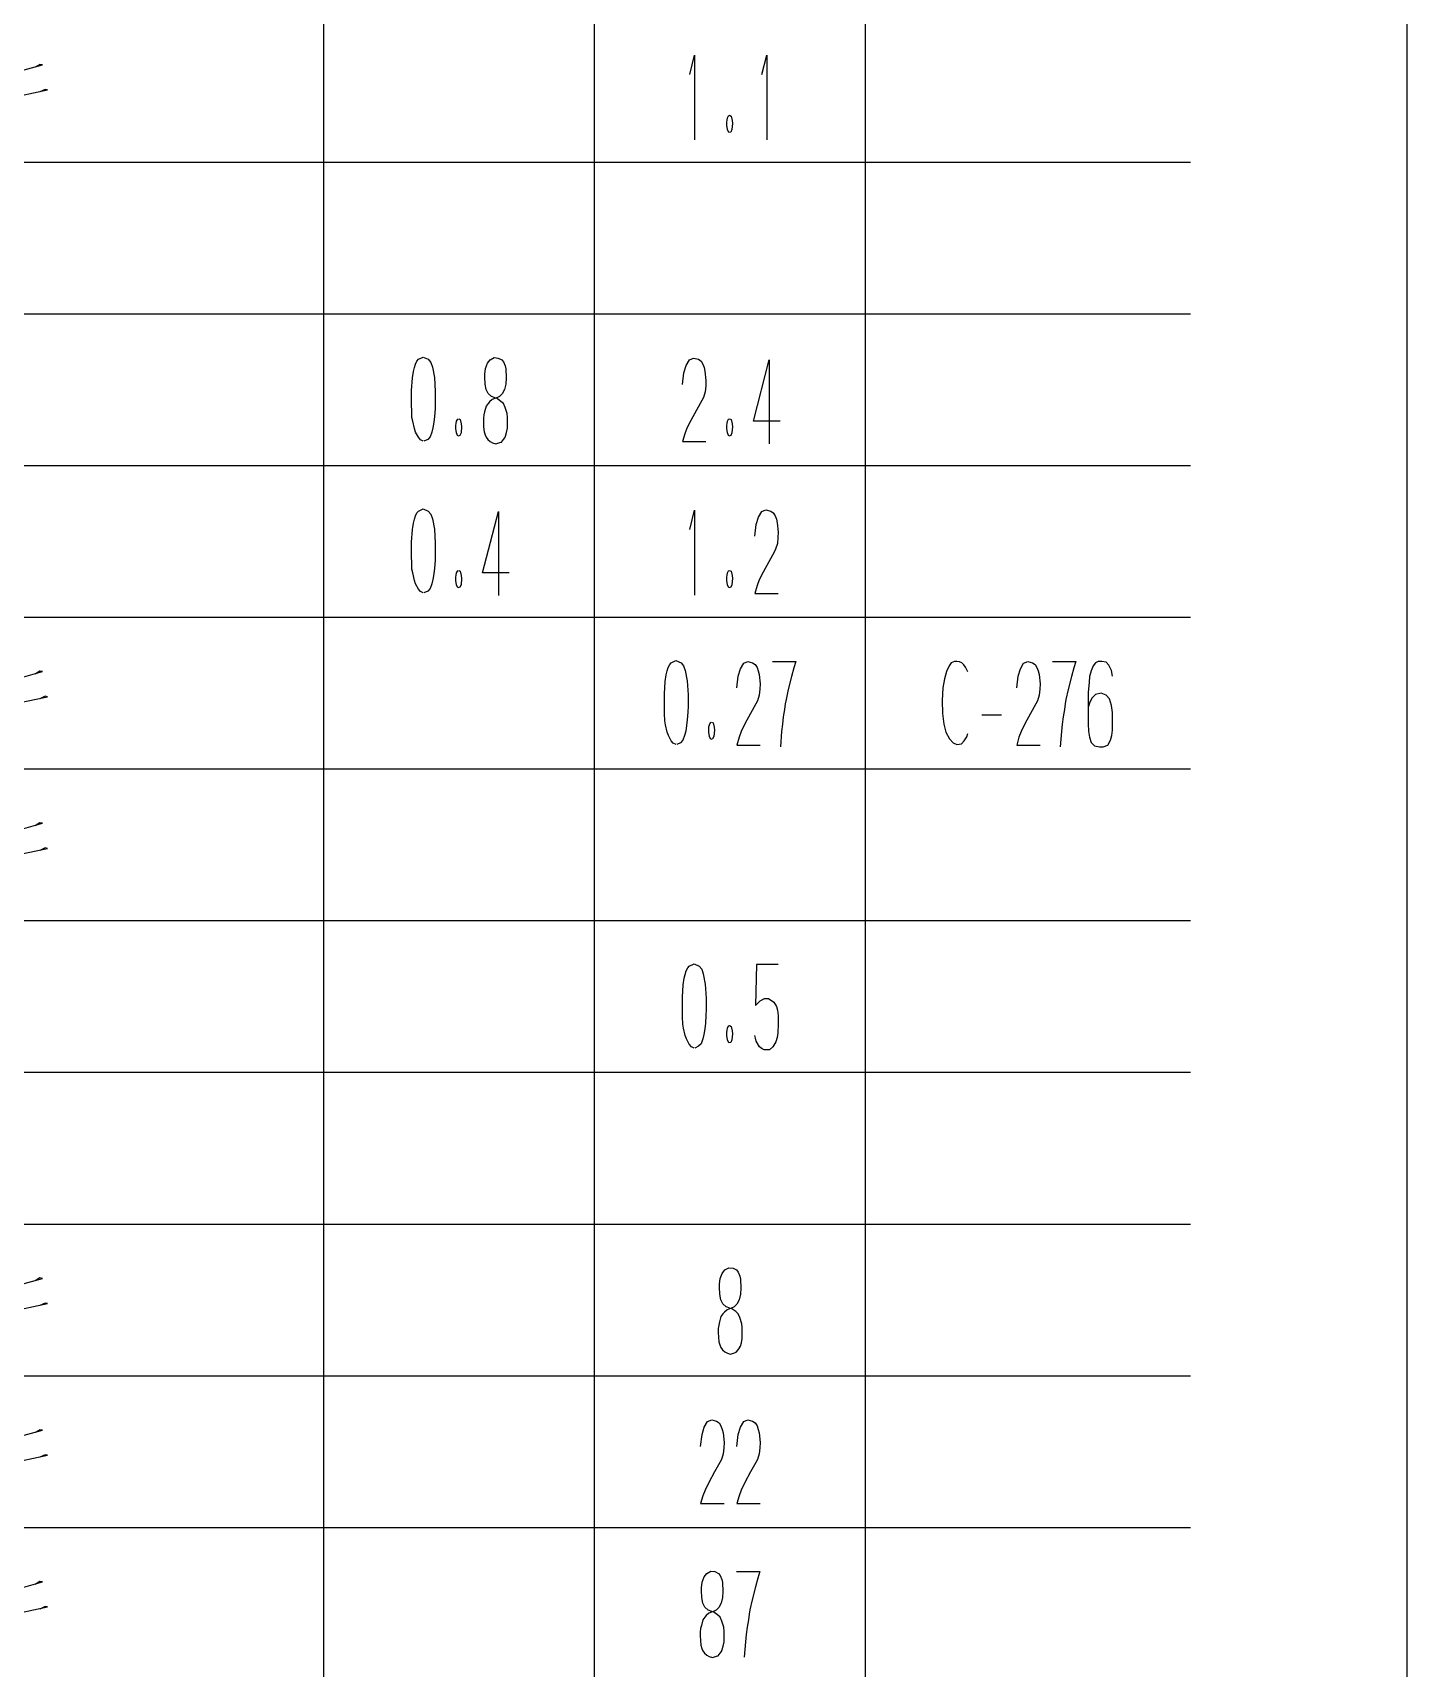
# Model space of a CAD drawing. Extents: x 0 to 2376, y 0 to 3364.
# Drawn here: x 2122.3 to 2376, y 1078 to 1379.9 of the extents above; entities that cross this region are included whole.
import ezdxf

# ---------------------------------------------------------------- set-up
doc = ezdxf.new("R2010")
doc.units = 0
doc.header["$MEASUREMENT"] = 0
for name, color, linetype in [('6', 7, 'Continuous'), ('8', 7, 'Continuous'), ('9', 7, 'Continuous')]:
    doc.layers.add(name, color=color, linetype=linetype)

# ---------------------------------------------------------------- blocks, each defined once
blk = doc.blocks.new('BLKENT83')
at = {"layer": '8', "color": 15, "linetype": 'Continuous'}
blk.add_line((2376, 0), (2376, 3364), dxfattribs=at)
at = {"layer": '8', "color": 7, "linetype": 'Continuous', "const_width": 0.03}
blk.add_lwpolyline([(2336, 40), (2336, 3324)], dxfattribs=at)
blk = doc.blocks.new('BLKENT229')
at = {"layer": '9', "color": 2, "linetype": 'Continuous'}
for p, q in [((2246.69, 1095.52), (2247.42, 1095.92)), ((2247.42, 1095.92), (2248.2, 1095.84)), ((2248.2, 1095.84), (2248.86, 1095.52)), ((2252.18, 1095.84), (2256.49, 1095.84)), ((2256.49, 1095.84), (2256.12, 1094.64)), ((2119.31, 1092.63), (2124.07, 1093.96)), ((2123.59, 1094.04), (2122.71, 1093.49)), ((2124.07, 1093.96), (2123.59, 1094.04)), ((2245.72, 1092.88), (2245.85, 1093.92)), ((2245.72, 1092.32), (2245.72, 1092.88)), ((2245.85, 1093.92), (2246.22, 1094.88)), ((2246.22, 1094.88), (2246.69, 1095.52)), ((2248.86, 1095.52), (2249.17, 1095.12)), ((2249.17, 1095.12), (2249.46, 1094.4)), ((2249.46, 1094.4), (2249.59, 1093.84)), ((2249.59, 1093.84), (2249.67, 1092.16)), ((2255.68, 1093.04), (2255.05, 1090.64)), ((2256.12, 1094.64), (2255.68, 1093.04)), ((2245.77, 1091.04), (2245.72, 1092.32)), ((2245.98, 1090), (2245.77, 1091.04)), ((2246.35, 1089.28), (2245.98, 1090)), ((2249.35, 1090), (2248.93, 1089.2)), ((2249.59, 1091.04), (2249.35, 1090)), ((2249.67, 1092.16), (2249.59, 1091.04)), ((2255.05, 1090.64), (2254.66, 1088.8)), ((2117.58, 1087.76), (2125.01, 1089.33)), ((2124.54, 1089.41), (2123.59, 1088.94)), ((2125.01, 1089.33), (2124.54, 1089.41)), ((2245.98, 1086.96), (2245.69, 1085.92)), ((2246.35, 1087.44), (2245.98, 1086.96)), ((2246.95, 1088.72), (2246.35, 1089.28)), ((2246.61, 1087.76), (2246.35, 1087.44)), ((2247.1, 1088.16), (2246.61, 1087.76)), ((2247.63, 1088.48), (2246.95, 1088.72)), ((2248.07, 1088.56), (2247.1, 1088.16)), ((2248.7, 1087.84), (2247.81, 1088.48)), ((2248.44, 1088.72), (2248.07, 1088.56)), ((2248.93, 1089.2), (2248.44, 1088.72)), ((2249.17, 1087.44), (2248.7, 1087.84)), ((2249.48, 1086.72), (2249.17, 1087.44)), ((2254.37, 1086.96), (2254.14, 1085.6)), ((2254.5, 1088), (2254.37, 1086.96)), ((2254.66, 1088.8), (2254.5, 1088)), ((2245.56, 1085.36), (2245.48, 1084.72)), ((2245.48, 1084.72), (2245.48, 1084)), ((2245.48, 1084), (2245.51, 1083.12)), ((2245.69, 1085.92), (2245.56, 1085.36)), ((2249.85, 1085.6), (2249.48, 1086.72)), ((2249.9, 1084.88), (2249.85, 1085.6)), ((2249.9, 1083.84), (2249.9, 1084.88)), ((2249.9, 1082.88), (2249.9, 1083.84)), ((2253.98, 1084.24), (2253.82, 1082.88)), ((2254.14, 1085.6), (2253.98, 1084.24)), ((2245.51, 1083.12), (2245.61, 1082.24)), ((2245.61, 1082.24), (2245.77, 1081.68)), ((2245.77, 1081.68), (2245.95, 1081.2)), ((2245.95, 1081.2), (2246.27, 1080.8)), ((2246.27, 1080.8), (2246.71, 1080.4)), ((2248.78, 1080.32), (2249.17, 1080.8)), ((2249.17, 1080.8), (2249.43, 1081.12)), ((2249.43, 1081.12), (2249.56, 1081.44)), ((2249.56, 1081.44), (2249.75, 1082.08)), ((2249.75, 1082.08), (2249.9, 1082.88)), ((2253.82, 1082.88), (2253.61, 1080.08)), ((2246.71, 1080.4), (2247.16, 1080.16)), ((2247.16, 1080.16), (2247.76, 1080)), ((2247.76, 1080), (2248.49, 1080.24)), ((2248.49, 1080.24), (2248.78, 1080.32))]:
    blk.add_line(p, q, dxfattribs=at)
blk = doc.blocks.new('BLKENT230')
at = {"layer": '9', "color": 2, "linetype": 'Continuous'}
for p, q in [((2246.24, 1122.48), (2246.84, 1123.52)), ((2246.84, 1123.52), (2247.6, 1123.84)), ((2247.6, 1123.84), (2248.49, 1123.6)), ((2248.49, 1123.6), (2248.96, 1123.28)), ((2248.96, 1123.28), (2249.3, 1122.72)), ((2252.91, 1122.48), (2253.51, 1123.52)), ((2253.51, 1123.52), (2254.27, 1123.84)), ((2254.27, 1123.84), (2255.16, 1123.6)), ((2255.16, 1123.6), (2255.63, 1123.28)), ((2255.63, 1123.28), (2255.97, 1122.72)), ((2119.31, 1120.63), (2124.07, 1121.96)), ((2123.59, 1122.04), (2122.71, 1121.49)), ((2124.07, 1121.96), (2123.59, 1122.04)), ((2245.56, 1118.96), (2245.82, 1121.12)), ((2245.82, 1121.12), (2246.24, 1122.48)), ((2249.3, 1122.72), (2249.54, 1122.08)), ((2249.54, 1122.08), (2249.69, 1121.44)), ((2249.69, 1121.44), (2249.88, 1119.68)), ((2252.23, 1118.96), (2252.49, 1121.12)), ((2252.49, 1121.12), (2252.91, 1122.48)), ((2255.97, 1122.72), (2256.2, 1122.08)), ((2256.2, 1122.08), (2256.36, 1121.44)), ((2256.36, 1121.44), (2256.54, 1119.68)), ((2117.58, 1115.76), (2125.01, 1117.33)), ((2124.54, 1117.41), (2123.59, 1116.94)), ((2125.01, 1117.33), (2124.54, 1117.41)), ((2249.72, 1117.6), (2249.41, 1116.56)), ((2249.82, 1118.72), (2249.72, 1117.6)), ((2249.88, 1119.68), (2249.82, 1118.72)), ((2256.39, 1117.6), (2256.07, 1116.56)), ((2256.49, 1118.72), (2256.39, 1117.6)), ((2256.54, 1119.68), (2256.49, 1118.72)), ((2248.12, 1114.24), (2247.08, 1112.32)), ((2249.12, 1116), (2248.12, 1114.24)), ((2249.41, 1116.56), (2249.12, 1116)), ((2254.79, 1114.24), (2253.75, 1112.32)), ((2255.78, 1116), (2254.79, 1114.24)), ((2256.07, 1116.56), (2255.78, 1116)), ((2247.08, 1112.32), (2246.37, 1110.88)), ((2253.75, 1112.32), (2253.04, 1110.88)), ((2245.98, 1109.84), (2245.56, 1108.4)), ((2245.56, 1108.4), (2249.88, 1108.4)), ((2246.37, 1110.88), (2245.98, 1109.84)), ((2252.65, 1109.84), (2252.23, 1108.4)), ((2252.23, 1108.4), (2256.54, 1108.4)), ((2253.04, 1110.88), (2252.65, 1109.84))]:
    blk.add_line(p, q, dxfattribs=at)
blk = doc.blocks.new('BLKENT231')
at = {"layer": '9', "color": 2, "linetype": 'Continuous'}
for p, q in [((2249.18, 1149.92), (2249.55, 1150.88)), ((2249.55, 1150.88), (2250.02, 1151.52)), ((2250.02, 1151.52), (2250.75, 1151.92)), ((2250.75, 1151.92), (2251.54, 1151.84)), ((2251.54, 1151.84), (2252.19, 1151.52)), ((2252.19, 1151.52), (2252.5, 1151.12)), ((2252.5, 1151.12), (2252.79, 1150.4)), ((2252.79, 1150.4), (2252.92, 1149.84)), ((2119.31, 1148.63), (2124.07, 1149.96)), ((2123.59, 1150.04), (2122.71, 1149.49)), ((2124.07, 1149.96), (2123.59, 1150.04)), ((2249.05, 1148.88), (2249.18, 1149.92)), ((2249.05, 1148.32), (2249.05, 1148.88)), ((2249.1, 1147.04), (2249.05, 1148.32)), ((2252.92, 1149.84), (2253, 1148.16)), ((2253, 1148.16), (2252.92, 1147.04)), ((2117.58, 1143.76), (2125.01, 1145.33)), ((2124.54, 1145.41), (2123.59, 1144.94)), ((2125.01, 1145.33), (2124.54, 1145.41)), ((2249.31, 1146), (2249.1, 1147.04)), ((2249.68, 1145.28), (2249.31, 1146)), ((2250.28, 1144.72), (2249.68, 1145.28)), ((2250.44, 1144.16), (2249.94, 1143.76)), ((2250.96, 1144.48), (2250.28, 1144.72)), ((2251.41, 1144.56), (2250.44, 1144.16)), ((2252.03, 1143.84), (2251.14, 1144.48)), ((2251.77, 1144.72), (2251.41, 1144.56)), ((2252.27, 1145.2), (2251.77, 1144.72)), ((2252.69, 1146), (2252.27, 1145.2)), ((2252.92, 1147.04), (2252.69, 1146)), ((2248.9, 1141.36), (2248.82, 1140.72)), ((2249.03, 1141.92), (2248.9, 1141.36)), ((2249.31, 1142.96), (2249.03, 1141.92)), ((2249.68, 1143.44), (2249.31, 1142.96)), ((2249.94, 1143.76), (2249.68, 1143.44)), ((2252.5, 1143.44), (2252.03, 1143.84)), ((2252.82, 1142.72), (2252.5, 1143.44)), ((2253.18, 1141.6), (2252.82, 1142.72)), ((2253.24, 1140.88), (2253.18, 1141.6)), ((2248.82, 1140.72), (2248.82, 1140)), ((2248.82, 1140), (2248.84, 1139.12)), ((2248.84, 1139.12), (2248.95, 1138.24)), ((2248.95, 1138.24), (2249.1, 1137.68)), ((2253.08, 1138.08), (2253.24, 1138.88)), ((2253.24, 1139.84), (2253.24, 1140.88)), ((2253.24, 1138.88), (2253.24, 1139.84)), ((2249.1, 1137.68), (2249.29, 1137.2)), ((2249.29, 1137.2), (2249.6, 1136.8)), ((2249.6, 1136.8), (2250.05, 1136.4)), ((2250.05, 1136.4), (2250.49, 1136.16)), ((2250.49, 1136.16), (2251.09, 1136)), ((2251.09, 1136), (2251.82, 1136.24)), ((2251.82, 1136.24), (2252.11, 1136.32)), ((2252.11, 1136.32), (2252.5, 1136.8)), ((2252.5, 1136.8), (2252.76, 1137.12)), ((2252.76, 1137.12), (2252.9, 1137.44)), ((2252.9, 1137.44), (2253.08, 1138.08))]:
    blk.add_line(p, q, dxfattribs=at)
blk = doc.blocks.new('BLKENT233')
at = {"layer": '9', "color": 2, "linetype": 'Continuous'}
for p, q in [((2243.2, 1207.28), (2243.46, 1207.6)), ((2243.46, 1207.6), (2244.35, 1208)), ((2244.35, 1208), (2245.29, 1207.6)), ((2245.29, 1207.6), (2245.76, 1207.04)), ((2255.9, 1207.92), (2255.69, 1200.32)), ((2259.88, 1207.92), (2255.9, 1207.92)), ((2242.36, 1204.16), (2242.54, 1205.36)), ((2242.54, 1205.36), (2242.73, 1206.08)), ((2242.73, 1206.08), (2242.91, 1206.72)), ((2242.91, 1206.72), (2243.2, 1207.28)), ((2245.76, 1207.04), (2246.05, 1206.16)), ((2246.05, 1206.16), (2246.41, 1204.24)), ((2242.2, 1201.84), (2242.36, 1204.16)), ((2242.2, 1199.04), (2242.2, 1201.84)), ((2246.41, 1204.24), (2246.57, 1201.68)), ((2246.57, 1201.68), (2246.57, 1199.6)), ((2256.56, 1201.2), (2257.34, 1201.6)), ((2257.34, 1201.6), (2258.1, 1201.6)), ((2258.1, 1201.6), (2259.09, 1200.96)), ((2242.23, 1198.24), (2242.2, 1199.04)), ((2246.54, 1198.48), (2246.44, 1197.04)), ((2246.57, 1199.6), (2246.54, 1198.48)), ((2255.69, 1200.32), (2256.56, 1201.2)), ((2259.09, 1200.96), (2259.56, 1200.16)), ((2259.56, 1200.16), (2259.75, 1199.44)), ((2259.75, 1199.44), (2259.85, 1198.48)), ((2259.85, 1198.48), (2259.9, 1196.88)), ((2242.28, 1196.88), (2242.23, 1198.24)), ((2242.41, 1196.16), (2242.28, 1196.88)), ((2242.73, 1194.8), (2242.41, 1196.16)), ((2246.31, 1196), (2246.15, 1194.96)), ((2246.44, 1197.04), (2246.31, 1196)), ((2250.39, 1195.36), (2250.44, 1195.76)), ((2250.44, 1195.76), (2250.52, 1196.16)), ((2250.52, 1196.16), (2250.73, 1196.56)), ((2250.73, 1196.56), (2250.86, 1196.64)), ((2250.91, 1196.64), (2251.2, 1196.48)), ((2251.2, 1196.48), (2251.38, 1195.68)), ((2251.38, 1195.68), (2251.43, 1195.12)), ((2259.9, 1196.88), (2259.82, 1195.28)), ((2242.93, 1194.16), (2242.73, 1194.8)), ((2243.46, 1193.2), (2242.93, 1194.16)), ((2243.85, 1192.72), (2243.46, 1193.2)), ((2244.37, 1192.48), (2243.85, 1192.72)), ((2245.18, 1192.8), (2244.48, 1192.48)), ((2245.63, 1193.28), (2245.18, 1192.8)), ((2245.94, 1194.16), (2245.63, 1193.28)), ((2246.15, 1194.96), (2245.94, 1194.16)), ((2250.39, 1194.8), (2250.39, 1195.36)), ((2250.52, 1194), (2250.39, 1194.8)), ((2250.75, 1193.44), (2250.52, 1194)), ((2251.12, 1193.52), (2250.75, 1193.44)), ((2251.35, 1194), (2251.12, 1193.52)), ((2251.43, 1195.12), (2251.35, 1194)), ((2255.69, 1194.32), (2255.54, 1194.8)), ((2255.82, 1193.76), (2255.69, 1194.32)), ((2256.45, 1192.72), (2255.82, 1193.76)), ((2256.92, 1192.32), (2256.45, 1192.72)), ((2258.91, 1192.72), (2258.26, 1192.16)), ((2259.43, 1193.6), (2258.91, 1192.72)), ((2259.67, 1194.4), (2259.43, 1193.6)), ((2259.82, 1195.28), (2259.67, 1194.4)), ((2257.31, 1192.16), (2256.92, 1192.32)), ((2258.26, 1192.16), (2257.31, 1192.16))]:
    blk.add_line(p, q, dxfattribs=at)
blk = doc.blocks.new('BLKENT234')
at = {"layer": '9', "color": 2, "linetype": 'Continuous'}
for p, q in [((2119.31, 1232.63), (2124.07, 1233.96)), ((2123.59, 1234.04), (2122.71, 1233.49)), ((2124.07, 1233.96), (2123.59, 1234.04)), ((2117.58, 1227.76), (2125.01, 1229.33)), ((2124.54, 1229.41), (2123.59, 1228.94)), ((2125.01, 1229.33), (2124.54, 1229.41))]:
    blk.add_line(p, q, dxfattribs=at)
blk = doc.blocks.new('BLKENT235')
at = {"layer": '9', "color": 2, "linetype": 'Continuous'}
for p, q in [((2119.31, 1260.63), (2124.07, 1261.96)), ((2123.59, 1262.04), (2122.71, 1261.49)), ((2124.07, 1261.96), (2123.59, 1262.04)), ((2239.21, 1261.36), (2239.39, 1262.08)), ((2239.39, 1262.08), (2239.58, 1262.72)), ((2239.58, 1262.72), (2239.86, 1263.28)), ((2239.86, 1263.28), (2240.12, 1263.6)), ((2240.12, 1263.6), (2241.01, 1264)), ((2241.01, 1264), (2241.95, 1263.6)), ((2241.95, 1263.6), (2242.42, 1263.04)), ((2242.42, 1263.04), (2242.71, 1262.16)), ((2242.71, 1262.16), (2243.08, 1260.24)), ((2252.49, 1261.12), (2252.91, 1262.48)), ((2252.91, 1262.48), (2253.51, 1263.52)), ((2253.51, 1263.52), (2254.27, 1263.84)), ((2254.27, 1263.84), (2255.16, 1263.6)), ((2255.16, 1263.6), (2255.63, 1263.28)), ((2255.63, 1263.28), (2255.97, 1262.72)), ((2255.97, 1262.72), (2256.2, 1262.08)), ((2256.2, 1262.08), (2256.36, 1261.44)), ((2258.84, 1263.84), (2263.16, 1263.84)), ((2262.79, 1262.64), (2262.35, 1261.04)), ((2263.16, 1263.84), (2262.79, 1262.64)), ((2290.95, 1262), (2290.59, 1260.64)), ((2291.42, 1263.04), (2290.95, 1262)), ((2291.82, 1263.6), (2291.42, 1263.04)), ((2292.42, 1263.84), (2291.82, 1263.6)), ((2292.86, 1263.84), (2292.42, 1263.84)), ((2293.36, 1263.76), (2292.86, 1263.84)), ((2293.8, 1263.6), (2293.36, 1263.76)), ((2294.14, 1263.2), (2293.8, 1263.6)), ((2294.43, 1262.8), (2294.14, 1263.2)), ((2294.9, 1261.92), (2294.43, 1262.8)), ((2304.16, 1261.12), (2304.58, 1262.48)), ((2304.58, 1262.48), (2305.18, 1263.52)), ((2305.18, 1263.52), (2305.93, 1263.84)), ((2305.93, 1263.84), (2306.82, 1263.6)), ((2306.82, 1263.6), (2307.29, 1263.28)), ((2307.29, 1263.28), (2307.63, 1262.72)), ((2307.63, 1262.72), (2307.87, 1262.08)), ((2307.87, 1262.08), (2308.03, 1261.44)), ((2310.51, 1263.84), (2314.82, 1263.84)), ((2314.46, 1262.64), (2314.01, 1261.04)), ((2314.82, 1263.84), (2314.46, 1262.64)), ((2317.62, 1262.08), (2317.33, 1261.04)), ((2318.04, 1263.04), (2317.62, 1262.08)), ((2318.46, 1263.6), (2318.04, 1263.04)), ((2318.95, 1263.84), (2318.46, 1263.6)), ((2319.61, 1263.84), (2318.95, 1263.84)), ((2320.39, 1263.68), (2319.61, 1263.84)), ((2320.92, 1263.12), (2320.39, 1263.68)), ((2321.39, 1262.16), (2320.92, 1263.12)), ((2321.57, 1261.12), (2321.39, 1262.16)), ((2238.87, 1257.84), (2239.03, 1260.16)), ((2239.03, 1260.16), (2239.21, 1261.36)), ((2243.08, 1260.24), (2243.24, 1257.68)), ((2252.23, 1258.96), (2252.49, 1261.12)), ((2256.36, 1261.44), (2256.54, 1259.68)), ((2256.54, 1259.68), (2256.49, 1258.72)), ((2262.35, 1261.04), (2261.72, 1258.64)), ((2290.27, 1258.96), (2290.14, 1256.64)), ((2290.59, 1260.64), (2290.27, 1258.96)), ((2303.9, 1258.96), (2304.16, 1261.12)), ((2308.03, 1261.44), (2308.21, 1259.68)), ((2308.21, 1259.68), (2308.16, 1258.72)), ((2314.01, 1261.04), (2313.39, 1258.64)), ((2317.26, 1260), (2317.1, 1258.08)), ((2317.33, 1261.04), (2317.26, 1260)), ((2117.58, 1255.76), (2125.01, 1257.33)), ((2124.54, 1257.41), (2123.59, 1256.94)), ((2125.01, 1257.33), (2124.54, 1257.41)), ((2238.87, 1255.04), (2238.87, 1257.84)), ((2243.24, 1257.68), (2243.24, 1255.6)), ((2255.78, 1256), (2254.79, 1254.24)), ((2256.07, 1256.56), (2255.78, 1256)), ((2256.39, 1257.6), (2256.07, 1256.56)), ((2256.49, 1258.72), (2256.39, 1257.6)), ((2261.17, 1256), (2261.04, 1254.96)), ((2261.33, 1256.8), (2261.17, 1256)), ((2261.72, 1258.64), (2261.33, 1256.8)), ((2290.14, 1256.64), (2290.22, 1254.24)), ((2307.45, 1256), (2306.46, 1254.24)), ((2307.74, 1256.56), (2307.45, 1256)), ((2308.05, 1257.6), (2307.74, 1256.56)), ((2308.16, 1258.72), (2308.05, 1257.6)), ((2312.84, 1256), (2312.71, 1254.96)), ((2312.99, 1256.8), (2312.84, 1256)), ((2313.39, 1258.64), (2312.99, 1256.8)), ((2317.1, 1258.08), (2317.1, 1252.32)), ((2317.33, 1256.16), (2317.15, 1255.52)), ((2317.78, 1257.04), (2317.33, 1256.16)), ((2318.46, 1257.76), (2317.78, 1257.04)), ((2319.5, 1258), (2318.46, 1257.76)), ((2320.44, 1257.6), (2319.5, 1258)), ((2321.02, 1256.96), (2320.44, 1257.6)), ((2321.41, 1255.68), (2321.02, 1256.96)), ((2238.9, 1254.24), (2238.87, 1255.04)), ((2238.95, 1252.88), (2238.9, 1254.24)), ((2239.08, 1252.16), (2238.95, 1252.88)), ((2243.1, 1253.04), (2242.97, 1252)), ((2243.21, 1254.48), (2243.1, 1253.04)), ((2243.24, 1255.6), (2243.21, 1254.48)), ((2254.79, 1254.24), (2253.75, 1252.32)), ((2260.8, 1253.6), (2260.65, 1252.24)), ((2261.04, 1254.96), (2260.8, 1253.6)), ((2290.22, 1254.24), (2290.46, 1252.24)), ((2301.12, 1253.92), (2297.49, 1253.92)), ((2306.46, 1254.24), (2305.41, 1252.32)), ((2312.47, 1253.6), (2312.31, 1252.24)), ((2312.71, 1254.96), (2312.47, 1253.6)), ((2321.57, 1254.4), (2321.41, 1255.68)), ((2321.57, 1252.24), (2321.57, 1254.4)), ((2239.39, 1250.8), (2239.08, 1252.16)), ((2239.6, 1250.16), (2239.39, 1250.8)), ((2240.12, 1249.2), (2239.6, 1250.16)), ((2242.61, 1250.16), (2242.29, 1249.28)), ((2242.82, 1250.96), (2242.61, 1250.16)), ((2242.97, 1252), (2242.82, 1250.96)), ((2247.05, 1251.36), (2247.1, 1251.76)), ((2247.05, 1250.8), (2247.05, 1251.36)), ((2247.18, 1250), (2247.05, 1250.8)), ((2247.1, 1251.76), (2247.18, 1252.16)), ((2247.18, 1252.16), (2247.39, 1252.56)), ((2247.42, 1249.44), (2247.18, 1250)), ((2247.39, 1252.56), (2247.52, 1252.64)), ((2247.58, 1252.64), (2247.86, 1252.48)), ((2248.02, 1250), (2247.78, 1249.52)), ((2247.86, 1252.48), (2248.05, 1251.68)), ((2248.1, 1251.12), (2248.02, 1250)), ((2248.05, 1251.68), (2248.1, 1251.12)), ((2252.65, 1249.84), (2252.23, 1248.4)), ((2253.04, 1250.88), (2252.65, 1249.84)), ((2253.75, 1252.32), (2253.04, 1250.88)), ((2260.49, 1250.88), (2260.28, 1248.08)), ((2260.65, 1252.24), (2260.49, 1250.88)), ((2290.46, 1252.24), (2290.85, 1250.8)), ((2290.85, 1250.8), (2291.48, 1249.52)), ((2294.2, 1249.2), (2294.67, 1249.92)), ((2294.67, 1249.92), (2294.9, 1250.56)), ((2304.31, 1249.84), (2303.9, 1248.4)), ((2304.71, 1250.88), (2304.31, 1249.84)), ((2305.41, 1252.32), (2304.71, 1250.88)), ((2312.16, 1250.88), (2311.95, 1248.08)), ((2312.31, 1252.24), (2312.16, 1250.88)), ((2317.1, 1252.32), (2317.15, 1250.96)), ((2317.15, 1250.96), (2317.31, 1249.84)), ((2317.31, 1249.84), (2317.65, 1248.88)), ((2321.2, 1249.28), (2321.44, 1250.16)), ((2321.44, 1250.16), (2321.57, 1251.12)), ((2321.57, 1251.12), (2321.57, 1252.24)), ((2240.52, 1248.72), (2240.12, 1249.2)), ((2241.04, 1248.48), (2240.52, 1248.72)), ((2241.85, 1248.8), (2241.14, 1248.48)), ((2242.29, 1249.28), (2241.85, 1248.8)), ((2247.78, 1249.52), (2247.42, 1249.44)), ((2252.23, 1248.4), (2256.54, 1248.4)), ((2291.48, 1249.52), (2292.18, 1248.8)), ((2292.18, 1248.8), (2292.86, 1248.48)), ((2292.86, 1248.48), (2293.73, 1248.64)), ((2293.73, 1248.64), (2294.2, 1249.2)), ((2303.9, 1248.4), (2308.21, 1248.4)), ((2317.65, 1248.88), (2318.27, 1248.24)), ((2318.27, 1248.24), (2319.16, 1248.08)), ((2319.16, 1248.08), (2319.87, 1248.08)), ((2319.87, 1248.08), (2320.71, 1248.4)), ((2320.71, 1248.4), (2321.2, 1249.28))]:
    blk.add_line(p, q, dxfattribs=at)
blk = doc.blocks.new('BLKENT236')
at = {"layer": '9', "color": 2, "linetype": 'Continuous'}
for p, q in [((2192.36, 1288.16), (2192.54, 1289.36)), ((2192.54, 1289.36), (2192.73, 1290.08)), ((2192.73, 1290.08), (2192.91, 1290.72)), ((2192.91, 1290.72), (2193.2, 1291.28)), ((2193.2, 1291.28), (2193.46, 1291.6)), ((2193.46, 1291.6), (2194.35, 1292)), ((2194.35, 1292), (2195.29, 1291.6)), ((2195.29, 1291.6), (2195.76, 1291.04)), ((2195.76, 1291.04), (2196.05, 1290.16)), ((2196.05, 1290.16), (2196.41, 1288.24)), ((2205.3, 1280.16), (2208.23, 1291.52)), ((2208.23, 1291.52), (2208.23, 1276)), ((2243.54, 1288.16), (2244.42, 1291.76)), ((2244.42, 1291.76), (2244.42, 1276.08)), ((2255.56, 1286.96), (2255.82, 1289.12)), ((2255.82, 1289.12), (2256.24, 1290.48)), ((2256.24, 1290.48), (2256.84, 1291.52)), ((2256.84, 1291.52), (2257.6, 1291.84)), ((2257.6, 1291.84), (2258.49, 1291.6)), ((2258.49, 1291.6), (2258.96, 1291.28)), ((2258.96, 1291.28), (2259.3, 1290.72)), ((2259.3, 1290.72), (2259.54, 1290.08)), ((2259.54, 1290.08), (2259.69, 1289.44)), ((2259.69, 1289.44), (2259.88, 1287.68)), ((2192.2, 1285.84), (2192.36, 1288.16)), ((2196.41, 1288.24), (2196.57, 1285.68)), ((2259.82, 1286.72), (2259.72, 1285.6)), ((2259.88, 1287.68), (2259.82, 1286.72)), ((2192.2, 1283.04), (2192.2, 1285.84)), ((2192.23, 1282.24), (2192.2, 1283.04)), ((2196.57, 1283.6), (2196.54, 1282.48)), ((2196.57, 1285.68), (2196.57, 1283.6)), ((2259.12, 1284), (2258.12, 1282.24)), ((2259.41, 1284.56), (2259.12, 1284)), ((2259.72, 1285.6), (2259.41, 1284.56)), ((2192.28, 1280.88), (2192.23, 1282.24)), ((2192.41, 1280.16), (2192.28, 1280.88)), ((2192.73, 1278.8), (2192.41, 1280.16)), ((2196.31, 1280), (2196.15, 1278.96)), ((2196.44, 1281.04), (2196.31, 1280)), ((2196.54, 1282.48), (2196.44, 1281.04)), ((2200.44, 1279.76), (2200.52, 1280.16)), ((2200.52, 1280.16), (2200.73, 1280.56)), ((2200.73, 1280.56), (2200.86, 1280.64)), ((2200.91, 1280.64), (2201.2, 1280.48)), ((2201.2, 1280.48), (2201.38, 1279.68)), ((2210.24, 1280.16), (2205.3, 1280.16)), ((2250.44, 1279.76), (2250.52, 1280.16)), ((2250.52, 1280.16), (2250.73, 1280.56)), ((2250.73, 1280.56), (2250.86, 1280.64)), ((2250.91, 1280.64), (2251.2, 1280.48)), ((2251.2, 1280.48), (2251.38, 1279.68)), ((2257.08, 1280.32), (2256.37, 1278.88)), ((2258.12, 1282.24), (2257.08, 1280.32)), ((2192.93, 1278.16), (2192.73, 1278.8)), ((2193.46, 1277.2), (2192.93, 1278.16)), ((2193.85, 1276.72), (2193.46, 1277.2)), ((2195.63, 1277.28), (2195.18, 1276.8)), ((2195.94, 1278.16), (2195.63, 1277.28)), ((2196.15, 1278.96), (2195.94, 1278.16)), ((2200.39, 1279.36), (2200.44, 1279.76)), ((2200.39, 1278.8), (2200.39, 1279.36)), ((2200.52, 1278), (2200.39, 1278.8)), ((2200.75, 1277.44), (2200.52, 1278)), ((2201.12, 1277.52), (2200.75, 1277.44)), ((2201.35, 1278), (2201.12, 1277.52)), ((2201.43, 1279.12), (2201.35, 1278)), ((2201.38, 1279.68), (2201.43, 1279.12)), ((2250.39, 1279.36), (2250.44, 1279.76)), ((2250.39, 1278.8), (2250.39, 1279.36)), ((2250.52, 1278), (2250.39, 1278.8)), ((2250.75, 1277.44), (2250.52, 1278)), ((2251.12, 1277.52), (2250.75, 1277.44)), ((2251.35, 1278), (2251.12, 1277.52)), ((2251.43, 1279.12), (2251.35, 1278)), ((2251.38, 1279.68), (2251.43, 1279.12)), ((2255.98, 1277.84), (2255.56, 1276.4)), ((2256.37, 1278.88), (2255.98, 1277.84)), ((2194.37, 1276.48), (2193.85, 1276.72)), ((2195.18, 1276.8), (2194.48, 1276.48)), ((2255.56, 1276.4), (2259.88, 1276.4))]:
    blk.add_line(p, q, dxfattribs=at)
blk = doc.blocks.new('BLKENT237')
at = {"layer": '9', "color": 2, "linetype": 'Continuous'}
for p, q in [((2192.91, 1318.72), (2193.2, 1319.28)), ((2193.2, 1319.28), (2193.46, 1319.6)), ((2193.46, 1319.6), (2194.35, 1320)), ((2194.35, 1320), (2195.29, 1319.6)), ((2195.29, 1319.6), (2195.76, 1319.04)), ((2206.22, 1318.88), (2206.69, 1319.52)), ((2206.69, 1319.52), (2207.42, 1319.92)), ((2207.42, 1319.92), (2208.2, 1319.84)), ((2208.2, 1319.84), (2208.86, 1319.52)), ((2208.86, 1319.52), (2209.17, 1319.12)), ((2242.91, 1318.48), (2243.51, 1319.52)), ((2243.51, 1319.52), (2244.27, 1319.84)), ((2244.27, 1319.84), (2245.16, 1319.6)), ((2245.16, 1319.6), (2245.63, 1319.28)), ((2245.63, 1319.28), (2245.97, 1318.72)), ((2255.3, 1308.16), (2258.23, 1319.52)), ((2258.23, 1319.52), (2258.23, 1304)), ((2192.36, 1316.16), (2192.54, 1317.36)), ((2192.54, 1317.36), (2192.73, 1318.08)), ((2192.73, 1318.08), (2192.91, 1318.72)), ((2195.76, 1319.04), (2196.05, 1318.16)), ((2196.05, 1318.16), (2196.41, 1316.24)), ((2196.41, 1316.24), (2196.57, 1313.68)), ((2205.72, 1316.88), (2205.85, 1317.92)), ((2205.72, 1316.32), (2205.72, 1316.88)), ((2205.77, 1315.04), (2205.72, 1316.32)), ((2205.85, 1317.92), (2206.22, 1318.88)), ((2209.17, 1319.12), (2209.46, 1318.4)), ((2209.46, 1318.4), (2209.59, 1317.84)), ((2209.59, 1317.84), (2209.67, 1316.16)), ((2242.23, 1314.96), (2242.49, 1317.12)), ((2242.49, 1317.12), (2242.91, 1318.48)), ((2245.97, 1318.72), (2246.2, 1318.08)), ((2246.2, 1318.08), (2246.36, 1317.44)), ((2246.36, 1317.44), (2246.54, 1315.68)), ((2192.2, 1313.84), (2192.36, 1316.16)), ((2192.2, 1311.04), (2192.2, 1313.84)), ((2196.57, 1313.68), (2196.57, 1311.6)), ((2205.98, 1314), (2205.77, 1315.04)), ((2206.35, 1313.28), (2205.98, 1314)), ((2206.95, 1312.72), (2206.35, 1313.28)), ((2208.93, 1313.2), (2208.44, 1312.72)), ((2209.35, 1314), (2208.93, 1313.2)), ((2209.59, 1315.04), (2209.35, 1314)), ((2209.67, 1316.16), (2209.59, 1315.04)), ((2246.39, 1313.6), (2246.07, 1312.56)), ((2246.49, 1314.72), (2246.39, 1313.6)), ((2246.54, 1315.68), (2246.49, 1314.72)), ((2192.23, 1310.24), (2192.2, 1311.04)), ((2192.28, 1308.88), (2192.23, 1310.24)), ((2196.54, 1310.48), (2196.44, 1309.04)), ((2196.57, 1311.6), (2196.54, 1310.48)), ((2205.98, 1310.96), (2205.69, 1309.92)), ((2206.35, 1311.44), (2205.98, 1310.96)), ((2206.61, 1311.76), (2206.35, 1311.44)), ((2207.1, 1312.16), (2206.61, 1311.76)), ((2207.63, 1312.48), (2206.95, 1312.72)), ((2208.07, 1312.56), (2207.1, 1312.16)), ((2208.7, 1311.84), (2207.81, 1312.48)), ((2208.44, 1312.72), (2208.07, 1312.56)), ((2209.17, 1311.44), (2208.7, 1311.84)), ((2209.48, 1310.72), (2209.17, 1311.44)), ((2209.85, 1309.6), (2209.48, 1310.72)), ((2244.79, 1310.24), (2243.75, 1308.32)), ((2245.78, 1312), (2244.79, 1310.24)), ((2246.07, 1312.56), (2245.78, 1312)), ((2192.41, 1308.16), (2192.28, 1308.88)), ((2192.73, 1306.8), (2192.41, 1308.16)), ((2196.31, 1308), (2196.15, 1306.96)), ((2196.44, 1309.04), (2196.31, 1308)), ((2200.39, 1307.36), (2200.44, 1307.76)), ((2200.39, 1306.8), (2200.39, 1307.36)), ((2200.44, 1307.76), (2200.52, 1308.16)), ((2200.52, 1308.16), (2200.73, 1308.56)), ((2200.73, 1308.56), (2200.86, 1308.64)), ((2200.91, 1308.64), (2201.2, 1308.48)), ((2201.2, 1308.48), (2201.38, 1307.68)), ((2201.38, 1307.68), (2201.43, 1307.12)), ((2205.56, 1309.36), (2205.48, 1308.72)), ((2205.48, 1308.72), (2205.48, 1308)), ((2205.48, 1308), (2205.51, 1307.12)), ((2205.69, 1309.92), (2205.56, 1309.36)), ((2209.9, 1308.88), (2209.85, 1309.6)), ((2209.9, 1307.84), (2209.9, 1308.88)), ((2209.9, 1306.88), (2209.9, 1307.84)), ((2243.75, 1308.32), (2243.04, 1306.88)), ((2250.39, 1307.36), (2250.44, 1307.76)), ((2250.39, 1306.8), (2250.39, 1307.36)), ((2250.44, 1307.76), (2250.52, 1308.16)), ((2250.52, 1308.16), (2250.73, 1308.56)), ((2250.73, 1308.56), (2250.86, 1308.64)), ((2250.91, 1308.64), (2251.2, 1308.48)), ((2251.2, 1308.48), (2251.38, 1307.68)), ((2251.38, 1307.68), (2251.43, 1307.12)), ((2260.24, 1308.16), (2255.3, 1308.16)), ((2192.93, 1306.16), (2192.73, 1306.8)), ((2193.46, 1305.2), (2192.93, 1306.16)), ((2193.85, 1304.72), (2193.46, 1305.2)), ((2194.37, 1304.48), (2193.85, 1304.72)), ((2195.18, 1304.8), (2194.48, 1304.48)), ((2195.63, 1305.28), (2195.18, 1304.8)), ((2195.94, 1306.16), (2195.63, 1305.28)), ((2196.15, 1306.96), (2195.94, 1306.16)), ((2200.52, 1306), (2200.39, 1306.8)), ((2200.75, 1305.44), (2200.52, 1306)), ((2201.12, 1305.52), (2200.75, 1305.44)), ((2201.35, 1306), (2201.12, 1305.52)), ((2201.43, 1307.12), (2201.35, 1306)), ((2205.51, 1307.12), (2205.61, 1306.24)), ((2205.61, 1306.24), (2205.77, 1305.68)), ((2205.77, 1305.68), (2205.95, 1305.2)), ((2205.95, 1305.2), (2206.27, 1304.8)), ((2206.27, 1304.8), (2206.71, 1304.4)), ((2206.71, 1304.4), (2207.16, 1304.16)), ((2207.16, 1304.16), (2207.76, 1304)), ((2207.76, 1304), (2208.49, 1304.24)), ((2208.49, 1304.24), (2208.78, 1304.32)), ((2208.78, 1304.32), (2209.17, 1304.8)), ((2209.17, 1304.8), (2209.43, 1305.12)), ((2209.43, 1305.12), (2209.56, 1305.44)), ((2209.56, 1305.44), (2209.75, 1306.08)), ((2209.75, 1306.08), (2209.9, 1306.88)), ((2242.65, 1305.84), (2242.23, 1304.4)), ((2242.23, 1304.4), (2246.54, 1304.4)), ((2243.04, 1306.88), (2242.65, 1305.84)), ((2250.52, 1306), (2250.39, 1306.8)), ((2250.75, 1305.44), (2250.52, 1306)), ((2251.12, 1305.52), (2250.75, 1305.44)), ((2251.35, 1306), (2251.12, 1305.52)), ((2251.43, 1307.12), (2251.35, 1306))]:
    blk.add_line(p, q, dxfattribs=at)
blk = doc.blocks.new('BLKENT239')
at = {"layer": '9', "color": 2, "linetype": 'Continuous'}
for p, q in [((2119.31, 1372.63), (2124.07, 1373.96)), ((2123.59, 1374.04), (2122.71, 1373.49)), ((2124.07, 1373.96), (2123.59, 1374.04)), ((2243.54, 1372.16), (2244.42, 1375.76)), ((2244.42, 1375.76), (2244.42, 1360.08)), ((2256.87, 1372.16), (2257.76, 1375.76)), ((2257.76, 1375.76), (2257.76, 1360.08)), ((2117.58, 1367.76), (2125.01, 1369.33)), ((2124.54, 1369.41), (2123.59, 1368.94)), ((2125.01, 1369.33), (2124.54, 1369.41)), ((2250.52, 1364.16), (2250.73, 1364.56)), ((2250.73, 1364.56), (2250.86, 1364.64)), ((2250.91, 1364.64), (2251.2, 1364.48)), ((2250.39, 1363.36), (2250.44, 1363.76)), ((2250.39, 1362.8), (2250.39, 1363.36)), ((2250.52, 1362), (2250.39, 1362.8)), ((2250.44, 1363.76), (2250.52, 1364.16)), ((2250.75, 1361.44), (2250.52, 1362)), ((2251.12, 1361.52), (2250.75, 1361.44)), ((2251.35, 1362), (2251.12, 1361.52)), ((2251.2, 1364.48), (2251.38, 1363.68)), ((2251.43, 1363.12), (2251.35, 1362)), ((2251.38, 1363.68), (2251.43, 1363.12))]:
    blk.add_line(p, q, dxfattribs=at)
blk = doc.blocks.new('BLKENT201')
at = {"layer": '9'}
for name in ['BLKENT239', 'BLKENT237', 'BLKENT236', 'BLKENT235', 'BLKENT234', 'BLKENT233', 'BLKENT231', 'BLKENT230', 'BLKENT229']:
    blk.add_blockref(name, (0, 0), dxfattribs=at)
blk = doc.blocks.new('BLKENT184')
at = {"layer": '9', "color": 1, "linetype": 'Continuous'}
for p, q in [((2176, 280), (2176, 1664)), ((2226, 300), (2226, 1664)), ((2276, 280), (2276, 1664)), ((1616, 1356), (2336, 1356)), ((1616, 1328), (2336, 1328)), ((1616, 1300), (2336, 1300)), ((1616, 1272), (2336, 1272)), ((1616, 1244), (2336, 1244)), ((1616, 1216), (2336, 1216)), ((1616, 1188), (2336, 1188)), ((1616, 1160), (2336, 1160)), ((1616, 1132), (2336, 1132)), ((1616, 1104), (2336, 1104))]:
    blk.add_line(p, q, dxfattribs=at)
at = {"layer": '9', "color": 7, "linetype": 'Continuous', "const_width": 0.03}
blk.add_lwpolyline([(2336, 280), (2336, 1664)], dxfattribs=at)
at = {"layer": '9'}
blk.add_blockref('BLKENT201', (0, 0), dxfattribs=at)

msp = doc.modelspace()

# ---------------------------------------------------------------- block references
at = {"layer": '6'}
for name in ['BLKENT83', 'BLKENT184']:
    msp.add_blockref(name, (0, 0), dxfattribs=at)

doc.saveas('drawing.dxf')
